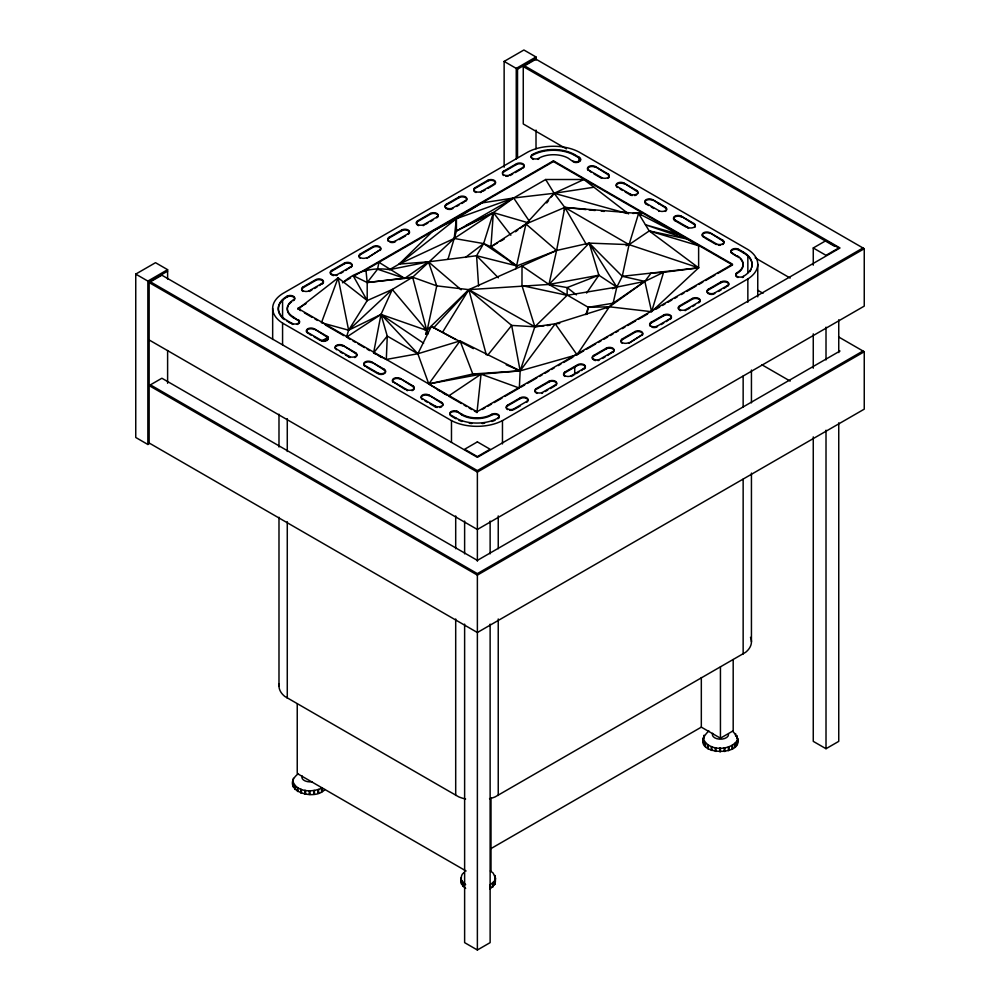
<?xml version="1.0" encoding="UTF-8"?>
<svg xmlns="http://www.w3.org/2000/svg" width="1000" height="1000" viewBox="0 0 1000 1000"><rect width="100%" height="100%" fill="white"/><g stroke="black" fill="none" stroke-linecap="round" stroke-linejoin="round"><path stroke-width="1.5" d="M504.775 396.463L519.338 388.062L520.163 370.85L534.85 326.763L521.975 285.613L522.013 265.963L556.587 250.475L589.225 243.113L629.062 244.638L698.625 267.825L698.625 245.738L678.737 234.262L638.575 213.5L564.8 207.425L525.938 223.975L490.925 246.725L483.625 243.575L454.212 238.463L399.2 264.062L389.55 269.637C372.675 267.113 355.737 271.2 342.812 282.613M583.663 350.925L577 354.762L520.163 370.85L460.062 340.9L417.85 353.762L386.312 359.438L387.262 336.1L381.012 314.425L392.287 289.488L412.638 277.2L454.212 238.463L493.363 212.625L513.663 197.987L554.15 193.287L593.95 187.237M448 259.225L456.425 231.025L545.662 179.513L554.15 193.287L564.8 207.425L556.587 250.475L516.875 265.925L490.925 246.725L493.363 212.625L528.075 222.763M474.387 411.025L476.975 412.512L481.05 374.162L520.163 370.85L555.225 323.787L609.388 306.8L644.85 281.388L663.587 272.3L698.625 267.825L649.237 230.95L638.575 213.5L641.263 212.625L640.362 215.613M426.337 334.113L436.75 285.863L428.45 261.825L399.2 264.062L432.575 231.35L456.425 218.688L481.737 202.963L513.663 197.987L529.237 221.038M454.212 238.463L456.425 218.688L513.663 197.987M564.338 210.425L564.8 207.425L586.05 209.575M586.875 314.312L588.275 307.325L613.112 303.212L644.85 281.388L651.062 273.1L663.587 272.3L651.587 311.7L609.388 306.8L588.275 307.325L548.95 284.438L522.013 265.963L468.825 289.65L426.75 330.4L425.588 334.275L428.3 333.663M427.425 333.05L426.75 330.4L381.012 314.425L346.475 337.175L348.625 330.2L367.2 300.562L367.2 282.538L377.55 269.2L378.963 262.3L404.688 278.375L412.638 277.2L436.75 285.863L468.825 289.65L548.95 284.438L598.862 275.225L616.825 287.087L644.85 281.388L651.587 311.7M515.913 268.788L525.938 223.975L554.15 193.287L583.9 179.513L628.562 213.888M433.5 328.025L468.825 289.65L511.662 325.425L534.85 326.763L555.225 323.787L577 354.762L609.388 306.8L613.112 303.212L616.825 287.087L622.25 276.3L629.062 244.638L638.575 213.5M576.413 294.875L567.15 287.587L548.95 284.438L556.587 250.475L525.938 223.975L520.138 228.3M324.888 789.513C314.025 802.075 278.35 789.5 298.387 773.587M292.775 784.55L293.363 778.3M465.65 888.388L461.625 884.262L461.138 881.287M494.862 880.588L489.837 885.288L489.837 888.975L494.862 884.262L495.45 878.012L493.15 873.05L490.412 870.987M494.862 884.262L494.862 875.438M732.613 731.162C758.538 758.787 681.237 757.425 708.85 730.913M703.238 741.862L703.337 737.775M737.062 744.438L737.65 738.188M585.887 314.625L588.275 307.325M473.4 348.638L431.362 326.388L417.85 353.762L428.787 383.963L447.163 395.262M478.587 286.075L476.587 255.738L483.625 243.575L493.363 212.625L510.85 235.212M442.562 332.2L468.825 289.65L534.85 326.763L543.975 325.85M586.587 293.05L598.862 275.225L589.225 243.113L548.95 284.438M703.238 738.188C707.4 751.3 729.788 751.175 737.062 740.75M461.438 403.55L448.475 396.075L481.05 374.162L428.787 383.963L460.062 340.9L472.8 374.012L481.05 374.162L519.338 388.062M546.737 202.987L548.587 200.562M551.375 196.925L554.15 193.287L627.075 213.475M487.7 355.188L511.662 325.425L520.163 370.85L472.8 374.012L428.787 383.963M463.95 295.512L468.825 289.65L486.337 354.9M534.85 326.763L567.15 295.312L616.825 287.087L589.225 243.113L622.25 276.3L644.85 281.388M392.287 289.488L348.625 330.2L321.438 322.725L338.113 277.838L367.2 300.562L392.287 289.488L426.75 330.4L423.888 329.162M652.712 310.663L698.625 267.825L622.25 276.3M399.2 264.062L456.425 218.688L456.425 231.025L493.363 212.625L466.312 225.312M465.425 257.438L483.625 243.575L516.875 265.925L476.587 255.738L428.45 261.825L389.55 269.637M463.787 872.712C459.75 875.537 461.875 880.3 461.625 884.262M515.5 231.762L517.812 230.025M489.55 798.713A31.412 18.137 0 0 0 495.175 796.875L745.625 652.288A31.412 18.137 0 0 0 750.487 637.337M367.2 300.562L353.062 275.562L367.2 282.538L404.688 278.375L428.45 261.825L461.175 289.8M626.138 245.7L629.062 244.638L649.237 230.95L686.9 238.975L645.45 224.762L678.737 234.262L674.275 232.85M606.737 308.412L609.388 306.8M135.75 274.1L149.137 281.825L149.137 443.738L147.863 444.475L135.75 437.475L135.75 274.1L155.512 262.688L167.613 269.675L167.613 279.012M504.137 167.213L504.137 61.413L523.9 50L536.013 56.988L536.013 60.1M167.613 269.675L147.863 281.087L147.863 444.475M536.013 56.988L516.25 68.4L516.25 158.975M149.137 281.825L167.613 271.15M504.137 61.413L517.525 69.138L536.013 58.463M566.413 148.875L523.263 123.963L523.263 66.562L536.013 59.2L864.25 248.713L864.25 306.112L477.375 529.475L149.137 339.963M322.1 283.363L309.35 290.725A4.513 2.6 0 0 1 302.975 290.725A4.513 2.6 0 0 1 302.975 287.038L315.725 279.675A4.513 2.6 0 0 1 322.1 279.675A4.513 2.6 0 0 1 322.1 283.363L319.55 285.562M350.775 266.8L338.025 274.163A4.513 2.6 0 0 1 331.65 274.163A4.513 2.6 0 0 1 331.65 270.475L344.4 263.125A4.513 2.6 0 0 1 350.775 263.125A4.513 2.6 0 0 1 350.775 266.8L345.675 270.475M366.712 257.6A4.513 2.6 0 0 1 360.337 257.6A4.513 2.6 0 0 1 360.337 253.925L373.088 246.562A4.513 2.6 0 0 1 379.462 246.562A4.513 2.6 0 0 1 379.462 250.238L366.712 258.337L379.462 250.238M408.137 233.688L395.387 241.038A4.513 2.6 0 0 1 389.012 241.038A4.513 2.6 0 0 1 389.012 237.362L401.763 230A4.513 2.6 0 0 1 408.137 230A4.513 2.6 0 0 1 408.137 233.688L408.137 234.425A4.513 2.6 0 0 0 408.85 233.875M436.825 217.125L424.075 224.488A4.513 2.6 0 0 1 417.7 224.488A4.513 2.6 0 0 1 417.7 220.8L430.45 213.45A4.513 2.6 0 0 1 436.825 213.45A4.513 2.6 0 0 1 436.825 217.125L436.825 217.862M465.5 200.562L452.75 207.925A4.513 2.6 0 0 1 446.375 207.925A4.513 2.6 0 0 1 446.375 204.25L459.125 196.887A4.513 2.6 0 0 1 465.5 196.887A4.513 2.6 0 0 1 465.5 200.562L465.5 201.3A4.513 2.6 0 0 0 465.5 197.625A4.513 2.6 0 0 0 459.125 197.625L446.375 204.975A4.513 2.6 0 0 0 445.213 207.5M494.188 184.013L481.438 191.363A4.513 2.6 0 0 1 475.062 191.363A4.513 2.6 0 0 1 475.062 187.688L487.812 180.325A4.513 2.6 0 0 1 494.188 180.325A4.513 2.6 0 0 1 494.188 184.013L494.188 184.737A4.513 2.6 0 0 0 494.188 181.062A4.513 2.6 0 0 0 487.812 181.062L475.062 188.425A4.513 2.6 0 0 0 476 192.512M522.863 167.45L510.112 174.812A4.513 2.6 0 0 1 503.738 174.812A4.513 2.6 0 0 1 503.738 171.125L516.487 163.762A4.513 2.6 0 0 1 522.863 163.762A4.513 2.6 0 0 1 522.863 167.45L522.863 168.188A4.513 2.6 0 0 0 522.863 164.5A4.513 2.6 0 0 0 516.487 164.5L503.738 171.863A4.513 2.6 0 0 0 502.575 173.025M301.812 290.287A4.513 2.6 0 0 1 302.975 287.775L315.725 280.413A4.513 2.6 0 0 1 322.1 280.413A4.513 2.6 0 0 1 322.1 284.1M330.938 274.363A4.513 2.6 0 0 1 331.65 271.212L344.4 263.863A4.513 2.6 0 0 1 349.837 263.438A4.513 2.6 0 0 1 351.938 266.375M360.337 258.337A4.513 2.6 0 0 1 360.337 254.662L373.088 247.3A4.513 2.6 0 0 1 379.012 247.075A4.513 2.6 0 0 1 380.175 250.438M388.3 241.238A4.513 2.6 0 0 1 389.012 238.1L401.763 230.738A4.513 2.6 0 0 1 407.2 230.325A4.513 2.6 0 0 1 409.3 233.25M416.375 223.375A4.513 2.6 0 0 1 417.7 221.537L430.45 214.175A4.513 2.6 0 0 1 436.375 213.95A4.513 2.6 0 0 1 437.537 217.325M311.9 289.988L309.35 291.45L309.35 290.725M314.45 288.512L317 287.038M340.575 273.425L343.125 271.95M399.212 239.575L405.588 235.888M425.35 224.488L427.9 223.012M430.45 221.537L433 220.062M456.575 206.45L459.125 204.975M461.675 203.512L464.225 202.037M482.713 191.363L485.262 189.9M487.812 188.425L492.912 185.475M512.663 174.075L510.112 175.538L510.112 174.812M515.212 172.6L521.587 168.925M300.5 310.625L297.875 308.387L305.988 303.7M342.5 282.613L350.613 277.938M354.675 275.587L553.45 160.825L732.55 264.225L476.975 411.788L297.875 308.387M300.525 307.587L297.875 309.113L338.113 277.838L348.625 330.2L381.012 314.425L423.612 343.225M363.225 271.388L553.45 161.562L732.55 264.962L717.712 273.525M321.675 341L328.425 337.113M490.925 246.725L497.562 242.887M500.225 241.35L504.212 239.05M482.275 409.462L484.913 407.938M487.562 406.4L491.538 404.113M494.188 402.587L502.125 398M520.688 387.287L524.7 384.963M527.388 383.413L536.775 377.987M539.45 376.45L542.137 374.9M544.825 373.35L548.837 371.025M551.525 369.475L554.212 367.925M558.225 365.6L560.913 364.062M563.587 362.512L572.975 357.088M586.325 349.387L595.65 344M598.312 342.463L600.975 340.925M603.638 339.387L607.638 337.075M610.3 335.538L612.962 334M615.625 332.463L618.288 330.925M622.288 328.625L624.95 327.088M627.612 325.55L635.612 320.938M638.275 319.387L647.6 314.012M655.638 309.363L659.688 307.025M662.387 305.475L665.088 303.913M667.788 302.35L671.838 300.012M674.525 298.463L677.225 296.9M681.275 294.562L683.975 293.012M686.675 291.45L696.125 286M698.825 284.438L702.862 282.1M705.562 280.538L715.013 275.087M526.688 401.475L513.938 408.837A4.513 2.6 0 0 1 507.562 408.837A4.513 2.6 0 0 1 507.562 405.163L520.312 397.8A4.513 2.6 0 0 1 526.688 397.8A4.513 2.6 0 0 1 526.688 401.475L526.688 402.212A4.513 2.6 0 0 0 526.688 398.537A4.513 2.6 0 0 0 520.312 398.537L507.562 405.9A4.513 2.6 0 0 0 507.562 409.575M555.363 384.925L542.625 392.275A4.513 2.6 0 0 1 536.25 392.275A4.513 2.6 0 0 1 536.25 388.6L549 381.238A4.513 2.6 0 0 1 555.363 381.238A4.513 2.6 0 0 1 555.363 384.925L555.363 385.662A4.513 2.6 0 0 0 555.363 381.975A4.513 2.6 0 0 0 549 381.975L536.25 389.338A4.513 2.6 0 0 0 535.525 392.475M584.05 368.363L571.3 375.725A4.513 2.6 0 0 1 564.925 375.725A4.513 2.6 0 0 1 564.925 372.038L577.675 364.688A4.513 2.6 0 0 1 584.05 364.688A4.513 2.6 0 0 1 584.05 368.363L581.5 370.575M612.725 351.8L599.987 359.162A4.513 2.6 0 0 1 593.612 359.162A4.513 2.6 0 0 1 593.612 355.487L606.362 348.125A4.513 2.6 0 0 1 612.725 348.125A4.513 2.6 0 0 1 612.725 351.8L607.638 355.487M628.663 342.6A4.513 2.6 0 0 1 622.288 342.6A4.513 2.6 0 0 1 622.288 338.925L635.037 331.562A4.513 2.6 0 0 1 641.413 331.562A4.513 2.6 0 0 1 641.413 335.25L628.663 343.338L641.413 335.25M670.088 318.688L657.35 326.05A4.513 2.6 0 0 1 650.975 326.05A4.513 2.6 0 0 1 650.975 322.362L663.713 315A4.513 2.6 0 0 1 670.088 315A4.513 2.6 0 0 1 670.088 318.688L666.263 321.625M698.775 302.125L686.025 309.488A4.513 2.6 0 0 1 679.65 309.488A4.513 2.6 0 0 1 679.65 305.8L692.4 298.45A4.513 2.6 0 0 1 698.775 298.45A4.513 2.6 0 0 1 698.775 302.125L698.775 302.863M727.45 285.562L714.712 292.925A4.513 2.6 0 0 1 708.337 292.925A4.513 2.6 0 0 1 708.337 289.25L721.075 281.887A4.513 2.6 0 0 1 727.45 281.887A4.513 2.6 0 0 1 727.45 285.562L727.45 286.3A4.513 2.6 0 0 0 727.45 282.625A4.513 2.6 0 0 0 721.075 282.625L708.337 289.988A4.513 2.6 0 0 0 707.163 292.5M563.763 375.288A4.513 2.6 0 0 1 564.925 372.775L577.675 365.412A4.513 2.6 0 0 1 584.05 365.412A4.513 2.6 0 0 1 584.05 369.1M592.888 359.363A4.513 2.6 0 0 1 593.612 356.213L606.362 348.862A4.513 2.6 0 0 1 611.8 348.45A4.513 2.6 0 0 1 613.9 351.375M622.288 343.338A4.513 2.6 0 0 1 622.288 339.663L635.037 332.3A4.513 2.6 0 0 1 640.962 332.075A4.513 2.6 0 0 1 642.125 335.438M650.25 326.238A4.513 2.6 0 0 1 650.975 323.1L663.713 315.738A4.513 2.6 0 0 1 669.163 315.325A4.513 2.6 0 0 1 671.263 318.25M678.337 308.387A4.513 2.6 0 0 1 679.65 306.537L692.4 299.188A4.513 2.6 0 0 1 698.325 298.962A4.513 2.6 0 0 1 699.488 302.325M520.312 405.9L513.938 409.575L513.938 408.837M545.175 391.55L547.725 390.075M550.275 388.6L554.087 386.388M573.85 374.988L571.3 376.463L571.3 375.725M576.4 373.512L578.95 372.038M602.537 358.425L605.087 356.95M661.175 324.575L663.713 323.1M687.3 309.488L689.85 308.012M692.4 306.537L694.95 305.075M718.538 291.45L721.075 289.988M723.625 288.512L726.175 287.038M282.575 323.1L451.475 420.613A37.738 21.788 0 0 0 502.463 420.613L747.85 278.95A37.738 21.788 0 0 0 747.85 249.5L578.95 151.988A37.738 21.788 0 0 0 527.962 151.988L282.575 293.663A37.738 21.788 0 0 0 282.575 323.1L282.575 344.85M813.263 247.975L826.012 240.613L838.75 247.975L826.012 255.325L813.263 247.975L813.263 265.15M150.412 281.825L477.375 470.6L862.975 247.975M864.25 248.713L477.375 472.062L149.137 282.562L161.887 275.2L477.375 457.35L840.025 247.975L524.538 65.825M840.025 351L477.375 560.388L161.887 378.237L149.137 385.6L477.375 575.1L864.25 351.737L864.25 409.15L477.375 632.513L149.137 443M150.412 384.862L477.375 573.625L862.975 351M490.775 848.7L701.325 727.15L720.438 738.188L733.188 730.825L733.188 659.55M464.625 624.125L464.625 942.638L477.375 950L490.125 942.638L490.125 624.125M813.263 436.9L813.263 741.363L826.012 748.713L838.75 741.363L838.75 422.837M292.775 780.863C296.087 792.562 313.05 792.575 322.15 787.887L322.15 791.575M598.862 275.225L567.15 287.587L567.15 295.312L521.975 285.613M612.5 288.637L616.825 287.087M632.8 213.463L641.263 212.625M547.013 325.55L550.05 325.25M555.225 323.787L559.763 323.425M545.662 179.513L583.9 179.513M589.087 209.887L595.163 210.5M601.237 211.112L604.275 211.425M649.237 230.95L698.625 245.738M377.55 269.2L404.688 278.375M506.238 364.825L520.163 370.85M572.9 161.012L573.825 161.425A4.513 2.6 0 0 0 579.663 160.75A4.513 2.6 0 0 0 579.275 157.325L574.487 154.562A29.75 17.175 0 0 0 532.425 154.562A4.513 2.6 0 0 0 532.425 158.25A4.513 2.6 0 0 0 538.8 158.25A20.888 12.062 0 0 1 568.225 158.188L573.825 162.162A4.513 2.6 0 0 0 578.337 162.162M457.537 411.6L456.6 411.188A4.513 2.6 0 0 0 450.775 411.85A4.513 2.6 0 0 0 451.163 415.275L455.938 418.038A29.75 17.175 0 0 0 498 418.038L498 418.775M279.225 683.688A31.412 18.137 0 0 0 284.8 696.438L458.762 796.875A31.412 18.137 0 0 0 465.588 799M386.312 359.438L373.6 352.837L381.012 314.425L417.85 353.762L387.262 336.1L373.6 352.837L376.275 354.375M431.362 326.388L455.675 339.562M523.263 66.562L834.712 246.375M755.163 257.85L790.15 278.05M595.2 166.525L607.95 173.888A4.513 2.6 0 0 1 607.95 177.562A4.513 2.6 0 0 1 601.575 177.562L588.825 170.212A4.513 2.6 0 0 1 588.825 166.525A4.513 2.6 0 0 1 595.2 166.525L607.95 174.625A4.513 2.6 0 0 1 607.95 178.3M623.888 183.088L636.625 190.45A4.513 2.6 0 0 1 636.625 194.125A4.513 2.6 0 0 1 630.262 194.125L617.513 186.762A4.513 2.6 0 0 1 617.513 183.088A4.513 2.6 0 0 1 623.888 183.088L636.625 191.188A4.513 2.6 0 0 1 637.8 193.7M652.562 199.65L665.312 207A4.513 2.6 0 0 1 665.312 210.688A4.513 2.6 0 0 1 658.938 210.688L646.188 203.325A4.513 2.6 0 0 1 646.188 199.65A4.513 2.6 0 0 1 652.562 199.65L665.312 207.738A4.513 2.6 0 0 1 666.637 209.575M681.25 216.2L693.988 223.562A4.513 2.6 0 0 1 693.988 227.237A4.513 2.6 0 0 1 687.625 227.237L674.875 219.887A4.513 2.6 0 0 1 674.875 216.2A4.513 2.6 0 0 1 681.25 216.2L693.988 224.3A4.513 2.6 0 0 1 694.712 227.438M709.925 232.763L722.675 240.125A4.513 2.6 0 0 1 722.675 243.8A4.513 2.6 0 0 1 716.3 243.8L703.55 236.438A4.513 2.6 0 0 1 703.55 232.763A4.513 2.6 0 0 1 709.925 232.763L722.675 240.863A4.513 2.6 0 0 1 723.838 243.375M731.513 253.2L731.513 252.463A4.513 2.6 0 0 1 732.675 249.1A4.513 2.6 0 0 1 738.612 249.325L743.388 252.087A29.75 17.175 0 0 1 743.388 276.363L743.388 277.1A4.513 2.6 0 0 1 742.45 277.512M531.263 157.812A4.513 2.6 0 0 1 532.425 155.3A29.75 17.175 0 0 1 574.487 155.3L579.275 158.062A4.513 2.6 0 0 1 579.275 161.75M731.062 252.575A4.513 2.6 0 0 1 733.162 249.65A4.513 2.6 0 0 1 738.612 250.062L743.388 252.812A29.75 17.175 0 0 1 751.85 267.2M738.9 257.625A20.888 12.062 0 0 0 737.125 256.438L731.513 252.463L732.237 253M591.375 172.413L588.825 170.212M593.925 173.888L601.575 178.3L601.575 177.562M620.062 188.975L622.612 190.45M625.163 191.912L630.262 194.862A4.513 2.6 0 0 0 632.275 195.538M652.562 200.375A4.513 2.6 0 0 0 646.188 200.375A4.513 2.6 0 0 0 646.188 204.062L648.737 205.538M651.287 207L653.838 208.475M681.25 216.938A4.513 2.6 0 0 0 674.875 216.938A4.513 2.6 0 0 0 674.875 220.625L686.35 227.237M704.825 237.913L716.3 244.537L716.3 243.8M732.638 253.85L737.125 256.438M757.537 290.138L763 293.288M838.587 336.925L864.25 351.737M761.838 364.738L790.15 381.075M510.163 262.05L516.875 265.925M304.425 312.9L312.275 317.438M314.9 318.95L317.512 320.45M325.387 325L343.837 335.65M347.762 337.925L350.35 339.412M352.925 340.9L355.513 342.4M358.1 343.888L364.562 347.612M367.137 349.113L369.725 350.6M378.95 355.925L381.625 357.475M437.788 389.888L440.462 391.438M443.137 392.975L445.812 394.525M464.025 405.037L466.613 406.538M469.2 408.038L471.788 409.525M287.038 321.262L287.038 320.525A29.75 17.175 0 0 1 287.038 296.238A4.513 2.6 0 0 1 293.412 296.238A4.513 2.6 0 0 1 293.412 299.913A20.888 12.062 0 0 0 293.3 316.913L298.913 320.875A4.513 2.6 0 0 1 298.913 323.488M314.125 328.8L326.875 336.163A4.513 2.6 0 0 1 326.875 339.837A4.513 2.6 0 0 1 320.5 339.837L307.75 332.488A4.513 2.6 0 0 1 307.75 328.8A4.513 2.6 0 0 1 314.125 328.8L326.875 336.9A4.513 2.6 0 0 1 328.038 339.412M342.812 345.363L355.562 352.725A4.513 2.6 0 0 1 355.562 356.4A4.513 2.6 0 0 1 349.188 356.4L336.438 349.038A4.513 2.6 0 0 1 336.438 345.363A4.513 2.6 0 0 1 342.812 345.363L355.562 353.462A4.513 2.6 0 0 1 356.275 356.6M371.488 361.925L384.237 369.288A4.513 2.6 0 0 1 384.237 372.962A4.513 2.6 0 0 1 377.863 372.962L365.112 365.6A4.513 2.6 0 0 1 365.112 361.925A4.513 2.6 0 0 1 371.488 361.925L384.237 370.012A4.513 2.6 0 0 1 384.237 373.7M400.175 378.475L412.912 385.838A4.513 2.6 0 0 1 412.912 389.525A4.513 2.6 0 0 1 406.55 389.525L393.8 382.163A4.513 2.6 0 0 1 393.8 378.475A4.513 2.6 0 0 1 400.175 378.475L412.912 386.575A4.513 2.6 0 0 1 411.987 390.675M428.85 395.037L441.6 402.4A4.513 2.6 0 0 1 441.6 406.075A4.513 2.6 0 0 1 435.225 406.075L422.475 398.725A4.513 2.6 0 0 1 422.475 395.037A4.513 2.6 0 0 1 428.85 395.037L441.6 403.137A4.513 2.6 0 0 1 442.762 405.65M498 418.038A4.513 2.6 0 0 0 498 414.363A4.513 2.6 0 0 0 491.637 414.363A20.888 12.062 0 0 1 462.2 414.425L456.6 411.188L462.2 415.163A20.888 12.062 0 0 0 491.637 415.1A4.513 2.6 0 0 1 497.562 414.875A4.513 2.6 0 0 1 498.725 418.237M288.025 306.025A20.888 12.062 0 0 0 293.3 317.65L298.913 320.875M287.038 320.525L291.825 323.288A4.513 2.6 0 0 0 297.75 323.512A4.513 2.6 0 0 0 298.913 320.15L298.2 319.6M288.238 321.95L290.625 323.325M309.025 333.95L311.575 335.425M314.125 336.9L320.5 340.575L320.5 339.837M340.262 351.987L342.812 353.462M345.363 354.925L349.188 357.137A4.513 2.6 0 0 0 350.112 357.55M366.388 367.075L377.863 373.7L377.863 372.962M405.275 389.525L393.8 382.163M425.025 400.925L427.575 402.4M430.125 403.875L435.225 406.812A4.513 2.6 0 0 0 437.25 407.488M451.163 416.012L455.938 418.775L455.938 418.038M466.087 871L297.238 773.512L297.238 703.787M629.062 244.638L564.8 207.425L586.013 243.875M461.625 880.588L465.65 884.712M476.587 255.738L498.35 277.812M426.75 330.4L412.638 277.2L367.2 282.538L365.913 269.837M838.75 319.788L838.75 352.575M826.012 327.15L826.012 359.938M826.012 430.2L826.012 748.713M813.263 333.85L813.263 368.2M757.763 264.225L757.763 296.85M751.438 370.062L751.438 402.85M751.438 473.125L751.438 641.775M747.85 255.725L747.85 272.812M747.85 278.95L747.85 302.25M743.388 252.087L743.388 252.812M743.15 376.087L743.15 407.325M743.15 479.15L743.15 654.05M738.612 249.325L738.612 250.062M737.55 738.6L737.55 742.275M737.125 255.7A20.888 12.062 0 0 1 737.013 272.688L737.013 273.425A4.513 2.6 0 0 0 737.95 277.512M737.062 735.612L737.15 738.475M736.787 741.137L736.787 744.812M735.612 733.6L735.612 736.05M735.337 743.15L735.337 746.825M734.9 743.475L734.9 747.163M732.613 745.212L732.613 748.888M732.038 745.462L732.038 749.137M729.05 746.787L729.05 750.462M728.388 746.95L728.388 750.625M724.9 747.775L724.9 751.462M724.188 747.837L724.188 751.513M722.675 240.125L722.675 240.863M721.075 281.887L721.075 282.625M720.438 666.912L720.438 738.188M720.438 748.112L720.438 751.8M719.725 748.062L719.725 751.737M715.987 747.775L715.987 751.462M715.325 747.625L715.325 751.3M714.712 292.925L714.712 293.663M711.838 746.787L711.838 750.462M711.275 746.538L711.275 750.212M708.337 289.25L708.337 289.988M708.275 745.212L708.275 748.888M707.837 744.875L707.837 748.562M705.537 743.15L705.537 746.825M705.263 742.763L705.263 746.45M704.1 735.225L704.1 737.688M703.825 735.612L703.825 738.062M703.725 740.337L703.825 744.438M703.55 236.438L703.55 237.175M701.325 677.562L701.325 727.15M693.988 223.562L693.988 224.3M692.4 298.45L692.4 299.188M687.625 227.237L687.625 227.975A4.513 2.6 0 0 0 688.55 228.388M686.025 309.488L686.025 310.225A4.513 2.6 0 0 1 685.088 310.637M679.65 305.8L679.65 306.537M674.875 219.887L674.875 220.625M665.312 207L665.312 207.738M663.713 315L663.713 315.738M658.938 203.325L658.938 204.062M658.938 210.688L658.938 211.425M657.35 326.05L657.35 326.775M650.975 322.362L650.975 323.1M646.188 203.325L646.188 204.062M643 212.525L643 213.263M636.625 190.45L636.625 191.188M635.037 331.562L635.037 332.3M630.262 194.125L630.262 194.862M622.288 338.925L622.288 339.663M617.513 186.762L617.513 187.5A4.513 2.6 0 0 1 617.513 183.825A4.513 2.6 0 0 1 623.888 183.825M607.95 173.888L607.95 174.625M606.362 348.125L606.362 348.862M593.612 355.487L593.612 356.213M579.275 157.325L579.275 158.062M578.95 158.212L578.95 161.312M577.675 364.688L577.675 365.412M574.725 366.725L574.725 374.538M574.487 154.562L574.487 155.3M564.925 372.038L564.925 372.775M553.45 160.825L553.45 161.562M549 381.238L549 381.975M536.25 388.6L536.25 389.338M536.013 130.075L536.013 148.8M532.425 154.562L532.425 155.3M520.312 397.8L520.312 398.537M517.525 69.138L517.525 157.875M516.487 163.762L516.487 164.5M507.562 405.163L507.562 405.9M503.738 171.125L503.738 171.863M502.463 420.613L502.463 443.925M498.237 515.925L498.237 548.725M498.237 618.987L498.237 795.45M495.45 878.012L495.363 882.1M494.963 875.85L494.963 879.538M494.588 880.962L494.588 884.65M493.15 882.975L493.15 886.663M492.713 883.312L492.713 886.988M491.637 414.363L491.637 415.1M491 797.837L491 870.65M490.412 885.037L490.412 888.713M490.125 521.075L490.125 553.862M487.812 180.325L487.812 181.062M481.438 191.363L481.438 192.1A4.513 2.6 0 0 1 480.5 192.512M477.375 470.6L477.375 561.225M477.375 573.625L477.375 950M476.975 411.788L476.975 412.512M475.062 187.688L475.062 188.425M464.625 521.075L464.625 553.862M463.35 882.975L463.35 886.663M463.075 882.6L463.075 886.275M462.2 414.425L462.2 415.163M461.538 880.175L461.538 883.85M461.138 877.6L461.037 881.688M459.125 196.887L459.125 197.625M455.7 515.925L455.7 548.725M455.7 618.987L455.7 795.45M452.75 207.925L452.75 208.663M451.475 420.613L451.475 442.362M446.375 204.25L446.375 204.975M441.6 402.4L441.6 403.137M435.225 406.075L435.225 406.812M430.45 213.45L430.45 214.175M424.075 224.488L424.075 225.225A4.513 2.6 0 0 1 423.137 225.637M422.475 398.725L422.475 399.45A4.513 2.6 0 0 1 422.475 395.775A4.513 2.6 0 0 1 428.85 395.775M417.7 220.8L417.7 221.537M412.912 385.838L412.912 386.575M406.55 389.525L406.55 390.25A4.513 2.6 0 0 0 407.475 390.675M401.763 230L401.763 230.738M395.387 241.038L395.387 241.775M389.012 237.362L389.012 238.1M384.237 369.288L384.237 370.012M373.088 246.562L373.088 247.3M365.112 365.6L365.112 366.337A4.513 2.6 0 0 1 365.112 362.663A4.513 2.6 0 0 1 371.488 362.663M360.337 253.925L360.337 254.662M355.562 352.725L355.562 353.462M349.188 356.4L349.188 357.137M344.4 263.125L344.4 263.863M336.438 349.038L336.438 349.775M331.65 270.475L331.65 271.212M326.875 336.163L326.875 336.9M321.575 788.15L321.575 791.825M318.587 789.475L318.587 793.15M317.925 789.625L317.925 793.312M315.725 279.675L315.725 280.413M314.438 790.462L314.438 794.137M313.725 790.512L313.725 794.2M309.988 790.8L309.988 794.488M309.275 790.75L309.275 794.425M307.75 332.488L307.75 333.225M305.538 790.462L305.538 794.137M304.862 790.3L304.862 793.988M302.975 287.038L302.975 287.775M301.388 789.475L301.388 793.15M300.812 789.212L300.812 792.9M297.825 787.887L297.825 791.575M297.387 787.562L297.387 791.237M295.087 785.837L295.087 789.513M294.812 785.45L294.812 789.125M293.412 299.913L293.412 300.65A4.513 2.6 0 0 0 293.412 296.975A4.513 2.6 0 0 0 287.038 296.975A29.75 17.175 0 0 0 284.475 319.575M293.3 316.913L293.3 317.65M293.275 783.025L293.363 787.125M292.875 780.462L292.875 784.137M291.825 323.288L291.825 324.025A4.513 2.6 0 0 0 292.75 324.438M287.275 418.688L287.275 451.475M287.275 521.75L287.275 698.213M287.038 296.238L287.038 296.975M282.575 299.875L282.575 318.525M278.988 414.212L278.988 447.013M278.988 517.275L278.988 685.925M272.663 308.387L272.663 339.45M167.613 350.55L167.613 383.275M564.925 376.463A4.513 2.6 0 0 1 564.212 375.913M513.013 409.988A4.513 2.6 0 0 1 509.588 410.25M728.55 734.5A8.113 4.688 0 0 1 719.388 739.15A8.113 4.688 0 0 1 712.613 733.288M723.388 244A4.513 2.6 0 0 1 722.675 244.537M720.65 245.212A4.513 2.6 0 0 1 718.325 245.212M542.625 393.013A4.513 2.6 0 0 1 541.688 393.425M537.175 393.425A4.513 2.6 0 0 1 536.25 393.013M441.6 406.812A4.513 2.6 0 0 1 439.575 407.488M713.775 294.075A4.513 2.6 0 0 1 709.262 294.075M708.337 293.663A4.513 2.6 0 0 1 707.613 293.125M666.475 210.25A4.513 2.6 0 0 1 665.312 211.425M702.837 236.637A4.513 2.6 0 0 1 702.387 236.012M702.237 235.338A4.513 2.6 0 0 1 705.013 232.938A4.513 2.6 0 0 1 709.925 233.5M495.075 420.25A29.75 17.175 0 0 1 491.85 421.5M484.675 423.225A29.75 17.175 0 0 1 482.137 423.537M471.812 423.537A29.75 17.175 0 0 1 469.275 423.225M462.1 421.5A29.75 17.175 0 0 1 458.862 420.25M393.088 382.362A4.513 2.6 0 0 1 394.237 378.988A4.513 2.6 0 0 1 400.175 379.212M599.05 360.312A4.513 2.6 0 0 1 597.962 360.575M595.625 360.575A4.513 2.6 0 0 1 593.612 359.9M613.45 352A4.513 2.6 0 0 1 612.725 352.537M656.413 327.2A4.513 2.6 0 0 1 651.9 327.2M383.3 374.113A4.513 2.6 0 0 1 378.8 374.113M751.087 269.4A29.75 17.175 0 0 1 749.837 271.537M335.275 348.612A4.513 2.6 0 0 1 337.375 345.688A4.513 2.6 0 0 1 342.812 346.1M355.562 357.137A4.513 2.6 0 0 1 354.625 357.55M740.4 258.938A20.888 12.062 0 0 1 737.013 273.425M394.462 242.188A4.513 2.6 0 0 1 389.95 242.188M743.388 276.363A4.513 2.6 0 0 1 737.013 276.363A4.513 2.6 0 0 1 737.013 272.688M337.1 275.312A4.513 2.6 0 0 1 336.012 275.575M333.675 275.575A4.513 2.6 0 0 1 331.65 274.9M302.975 291.45A4.513 2.6 0 0 1 302.262 290.912M588.112 170.4A4.513 2.6 0 0 1 589.275 167.037A4.513 2.6 0 0 1 595.2 167.262M288.9 304.55A20.888 12.062 0 0 1 291.625 301.837M680.588 310.637A4.513 2.6 0 0 1 679.65 310.225M678.938 309.688A4.513 2.6 0 0 1 678.487 309.05M670.812 318.888A4.513 2.6 0 0 1 670.088 319.425M351.488 267A4.513 2.6 0 0 1 350.775 267.538M418.638 225.637A4.513 2.6 0 0 1 417.7 225.225M416.987 224.675A4.513 2.6 0 0 1 416.538 224.05M451.825 209.075A4.513 2.6 0 0 1 447.312 209.075M446.375 208.663A4.513 2.6 0 0 1 445.662 208.125M312.087 781.712A8.113 4.688 0 0 1 302.15 775.975M307.038 332.675A4.513 2.6 0 0 1 308.2 329.312A4.513 2.6 0 0 1 314.125 329.538M508.1 176.213A4.513 2.6 0 0 1 505.763 176.213M503.738 175.538A4.513 2.6 0 0 1 502.575 174.375M327.587 340.037A4.513 2.6 0 0 1 326.875 340.575M325.938 340.988A4.513 2.6 0 0 1 321.438 340.988M636.625 194.862A4.513 2.6 0 0 1 634.612 195.538M450.45 415.475A4.513 2.6 0 0 1 451.163 412.337A4.513 2.6 0 0 1 456.6 411.925M538.8 158.988A4.513 2.6 0 0 1 537.863 159.4M533.362 159.4A4.513 2.6 0 0 1 532.425 158.988M298.2 324.025A4.513 2.6 0 0 1 297.262 324.438M477.375 441.887L464.625 449.25L477.375 456.613L490.125 449.25L477.375 441.887"/></g></svg>
